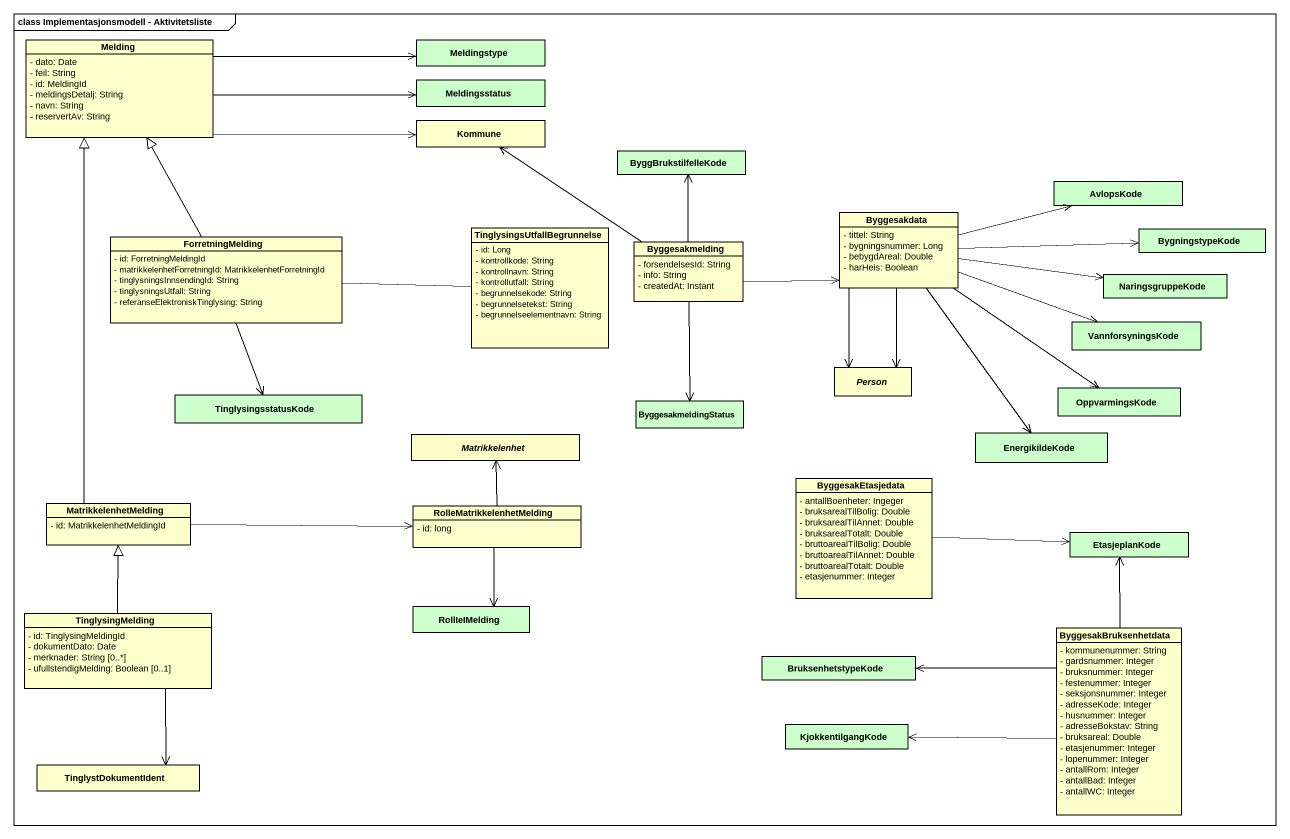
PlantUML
@startuml
mainframe class Implementasjonsmodell - Aktivitetsliste
hide circle
hide empty members
skinparam classAttributeIconSize 0
class Melding {
  - dato: Date
  - feil: String
  - id: MeldingId
  - meldingsDetalj: String
  - navn: String
  - reservertAv: String
}
class Meldingstype #CCFFCC
class Meldingsstatus #CCFFCC
class Kommune
class ByggBrukstilfelleKode #CCFFCC
class AvlopsKode #CCFFCC
class ForretningMelding {
  - id: ForretningMeldingId
  - matrikkelenhetForretningId: MatrikkelenhetForretningId
  - tinglysningsInnsendingId: String
  - tinglysningsUtfall: String
  - referanseElektroniskTinglysing: String
}
class TinglysingsUtfallBegrunnelse {
  - id: Long
  - kontrollkode: String
  - kontrollnavn: String
  - kontrollutfall: String
  - begrunnelsekode: String
  - begrunnelsetekst: String
  - begrunnelseelementnavn: String
}
class Byggesakdata {
  - tittel: String
  - bygningsnummer: Long
  - bebygdAreal: Double
  - harHeis: Boolean
}
class BygningstypeKode #CCFFCC
class Byggesakmelding {
  - forsendelsesId: String
  - info: String
  - createdAt: Instant
}
class NaringsgruppeKode #CCFFCC
class VannforsyningsKode #CCFFCC
abstract class "Person" as Person_
class OppvarmingsKode #CCFFCC
class TinglysingsstatusKode #CCFFCC
class ByggesakmeldingStatus #CCFFCC
abstract class Matrikkelenhet
class EnergikildeKode #CCFFCC
class MatrikkelenhetMelding {
  - id: MatrikkelenhetMeldingId
}
class RolleMatrikkelenhetMelding {
  - id: long
}
class ByggesakEtasjedata {
  - antallBoenheter: Ingeger
  - bruksarealTilBolig: Double
  - bruksarealTilAnnet: Double
  - bruksarealTotalt: Double
  - bruttoarealTilBolig: Double
  - bruttoarealTilAnnet: Double
  - bruttoarealTotalt: Double
  - etasjenummer: Integer
}
class EtasjeplanKode #CCFFCC
class TinglysingMelding {
  - id: TinglysingMeldingId
  - dokumentDato: Date
  - merknader: String [0..*]
  - ufullstendigMelding: Boolean [0..1]
}
class RollIeIMelding #CCFFCC
class BruksenhetstypeKode #CCFFCC
class ByggesakBruksenhetdata {
  - kommunenummer: String
  - gardsnummer: Integer
  - bruksnummer: Integer
  - festenummer: Integer
  - seksjonsnummer: Integer
  - adresseKode: Integer
  - husnummer: Integer
  - adresseBokstav: String
  - bruksareal: Double
  - etasjenummer: Integer
  - lopenummer: Integer
  - antallRom: Integer
  - antallBad: Integer
  - antallWC: Integer
}
class KjokkentilgangKode #CCFFCC
class TinglystDokumentIdent
Melding -right-> Meldingstype
Melding -right-> Meldingsstatus
Melding -right-> Kommune
ForretningMelding -up-|> Melding
ForretningMelding -right- TinglysingsUtfallBegrunnelse
ForretningMelding --> TinglysingsstatusKode
Byggesakdata -right-> AvlopsKode
Byggesakdata -right-> BygningstypeKode
Byggesakdata -right-> NaringsgruppeKode
Byggesakdata -right-> VannforsyningsKode
Byggesakdata --> Person_
Byggesakdata --> Person_
Byggesakdata --> OppvarmingsKode
Byggesakdata --> EnergikildeKode
Byggesakmelding -up-> Kommune
Byggesakmelding -up-> ByggBrukstilfelleKode
Byggesakmelding -right-> Byggesakdata
Byggesakmelding --> ByggesakmeldingStatus
MatrikkelenhetMelding -up-|> Melding
MatrikkelenhetMelding -right-> RolleMatrikkelenhetMelding
RolleMatrikkelenhetMelding -up-> Matrikkelenhet
RolleMatrikkelenhetMelding --> RollIeIMelding
ByggesakEtasjedata -right-> EtasjeplanKode
TinglysingMelding -up-|> MatrikkelenhetMelding
TinglysingMelding --> TinglystDokumentIdent
ByggesakBruksenhetdata -up-> EtasjeplanKode
ByggesakBruksenhetdata -left-> BruksenhetstypeKode
ByggesakBruksenhetdata -left-> KjokkentilgangKode
@enduml
